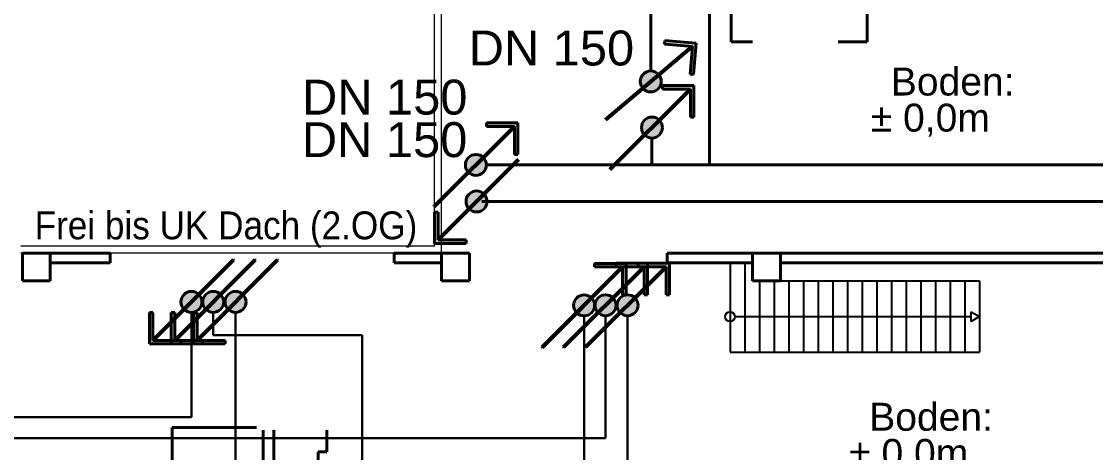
# Model space of a CAD drawing. Header units: millimetres. Extents: x 10546 to 220412, y -33380 to 110888.
# Drawn here: x 166350 to 181723, y 76141 to 82312 of the extents above; entities that cross this region are included whole.
import ezdxf

# ---------------------------------------------------------------- set-up
doc = ezdxf.new("R2010")
doc.units = ezdxf.units.MM
for name, color, linetype, lineweight in [('A04_Treppen', 3, 'Continuous', 25), ('A0_Grundriß', 7, 'Continuous', 40), ('Heiz Wasser +35 Prozess R', 30, 'Continuous', 40), ('Heiz Wasser +45 Prozess V', 1, 'Continuous', 40), ('Heiz Wasser +50 -Heizkörper Rücklauff', 241, 'Continuous', 30), ('Heiz Wasser +50 Prozess R', 241, 'Continuous', 40), ('Heiz Wasser +60 -Heizkörper Vorlauf', 6, 'Continuous', 30), ('Heiz Wasser +60 Prozess V', 6, 'Continuous', 40), ('Heiz Wasser +70 Klima R (luftung)', 242, 'Continuous', 40), ('Heiz Wasser +70 Prozess R', 242, 'Continuous', 40), ('Heiz Wasser +90 Prozess V', 41, 'Continuous', 40), ('Heiz Wasser blind', 7, 'Continuous', 40)]:
    doc.layers.add(name, color=color, linetype=linetype, lineweight=lineweight)
doc.styles.get("Standard").update_dxf_attribs({"font": 'arial.ttf'})

msp = doc.modelspace()

# ---------------------------------------------------------------- hatches: boundary and pattern name
at = {"layer": 'Heiz Wasser +50 Prozess R'}
h = msp.add_hatch(color=256, dxfattribs=at)
h.dxf.hatch_style = 1
h.paths.add_polyline_path([(174609, 78138, -0.023583), (174599, 78148), (174103, 77653), (174113, 77643)])
h.paths.add_polyline_path([(175311, 78850), (174861, 78850), (174861, 78800), (175261, 78800), (175261, 78400), (175311, 78400)])
h.paths.add_polyline_path([(175261, 78800), (175251, 78800), (174810, 78360, -0.023583), (174820, 78350), (175261, 78790)])
h = msp.add_hatch(color=256, dxfattribs=at)
h.dxf.hatch_style = 1
h.paths.add_polyline_path([(174924, 78138, -0.023583), (174914, 78148), (174419, 77653), (174429, 77643)])
h.paths.add_polyline_path([(175626, 78850), (175176, 78850), (175176, 78800), (175576, 78800), (175576, 78400), (175626, 78400)])
h.paths.add_polyline_path([(175576, 78800), (175566, 78800), (175126, 78360, -0.023583), (175136, 78350), (175576, 78790)])
h = msp.add_hatch(color=256, dxfattribs=at)
h.dxf.hatch_style = 1
h.paths.add_polyline_path([(174860, 78249, 0.198912), (174816, 78355), (174603, 78143, 0.668179)])
h.paths.add_polyline_path([(174816, 78355, 0.668179), (174560, 78249, 0.198912), (174603, 78143)])
h = msp.add_hatch(color=256, dxfattribs=at)
h.dxf.hatch_style = 1
h.paths.add_polyline_path([(175175, 78249, 0.198912), (175131, 78355), (174919, 78143, 0.668179)])
h.paths.add_polyline_path([(175131, 78355, 0.668179), (174875, 78249, 0.198912), (174919, 78143)])
at = {"layer": 'Heiz Wasser +60 Prozess V'}
h = msp.add_hatch(color=256, dxfattribs=at)
h.dxf.hatch_style = 1
h.paths.add_polyline_path([(168883, 78408, -0.023583), (168893, 78398), (169388, 78893), (169378, 78903)])
h.paths.add_polyline_path([(168231, 77746), (168231, 78146), (168181, 78146), (168181, 77696), (168631, 77696), (168631, 77746)])
h.paths.add_polyline_path([(168241, 77746), (168681, 78186, -0.023583), (168671, 78196), (168231, 77756), (168231, 77746)])
h = msp.add_hatch(color=256, dxfattribs=at)
h.dxf.hatch_style = 1
h.paths.add_polyline_path([(169515, 78408, -0.023583), (169525, 78398), (170020, 78893), (170010, 78903)])
h.paths.add_polyline_path([(168863, 77746), (168863, 78146), (168813, 78146), (168813, 77696), (169263, 77696), (169263, 77746)])
h.paths.add_polyline_path([(168873, 77746), (169313, 78186, -0.023583), (169303, 78196), (168863, 77756), (168863, 77746)])
h = msp.add_hatch(color=256, dxfattribs=at)
h.dxf.hatch_style = 1
h.paths.add_polyline_path([(168632, 78297, 0.198912), (168676, 78191), (168888, 78403, 0.668179)])
h.paths.add_polyline_path([(168676, 78191, 0.668179), (168932, 78297, 0.198912), (168888, 78403)])
h = msp.add_hatch(color=256, dxfattribs=at)
h.dxf.hatch_style = 1
h.paths.add_polyline_path([(169264, 78297, 0.198912), (169308, 78191), (169520, 78403, 0.668179)])
h.paths.add_polyline_path([(169308, 78191, 0.668179), (169564, 78297, 0.198912), (169520, 78403)])
at = {"layer": 'Heiz Wasser +70 Prozess R'}
h = msp.add_hatch(color=256, dxfattribs=at)
h.dxf.hatch_style = 1
h.paths.add_polyline_path([(175248, 81350, -0.023583), (175238, 81361), (174704, 80909), (174713, 80899)])
h.paths.add_polyline_path([(175953, 81955), (175919, 81557), (175969, 81553), (176007, 82001), (175558, 82039), (175554, 81989)])
h.paths.add_polyline_path([(175943, 81956), (175467, 81555, -0.023583), (175477, 81544), (175952, 81946), (175953, 81955)])
h = msp.add_hatch(color=256, dxfattribs=at)
h.dxf.hatch_style = 1
h.paths.add_polyline_path([(175507, 81440, 0.198912), (175472, 81549), (175243, 81356, 0.668179)])
h.paths.add_polyline_path([(175472, 81549, 0.668179), (175208, 81465, 0.198912), (175243, 81356)])
h = msp.add_hatch(color=256, dxfattribs=at)
h.dxf.hatch_style = 1
h.paths.add_polyline_path([(172965, 79846, -0.023583), (172975, 79836), (173470, 80331), (173460, 80341)])
h.paths.add_polyline_path([(172313, 79184), (172313, 79584), (172263, 79584), (172263, 79134), (172713, 79134), (172713, 79184)])
h.paths.add_polyline_path([(172323, 79184), (172763, 79624, -0.023583), (172753, 79634), (172313, 79194), (172313, 79184)])
h = msp.add_hatch(color=256, dxfattribs=at)
h.dxf.hatch_style = 1
h.paths.add_polyline_path([(172714, 79735, 0.198912), (172758, 79629), (172970, 79841, 0.668179)])
h.paths.add_polyline_path([(172758, 79629, 0.668179), (173014, 79735, 0.198912), (172970, 79841)])
at = {"layer": 'Heiz Wasser +90 Prozess V'}
h = msp.add_hatch(color=256, dxfattribs=at)
h.dxf.hatch_style = 1
h.paths.add_polyline_path([(175273, 80682, -0.023583), (175263, 80692), (174768, 80197), (174778, 80187)])
h.paths.add_polyline_path([(175925, 81344), (175925, 80944), (175975, 80944), (175975, 81394), (175525, 81394), (175525, 81344)])
h.paths.add_polyline_path([(175915, 81344), (175475, 80904, -0.023583), (175485, 80894), (175925, 81334), (175925, 81344)])
h = msp.add_hatch(color=256, dxfattribs=at)
h.dxf.hatch_style = 1
h.paths.add_polyline_path([(175524, 80793, 0.198912), (175480, 80899), (175268, 80687, 0.668179)])
h.paths.add_polyline_path([(175480, 80899, 0.668179), (175224, 80793, 0.198912), (175268, 80687)])
h = msp.add_hatch(color=256, dxfattribs=at)
h.dxf.hatch_style = 1
h.paths.add_polyline_path([(172753, 80147, -0.023583), (172743, 80157), (172248, 79662), (172258, 79652)])
h.paths.add_polyline_path([(173405, 80809), (173405, 80409), (173455, 80409), (173455, 80859), (173005, 80859), (173005, 80809)])
h.paths.add_polyline_path([(173395, 80809), (172955, 80369, -0.023583), (172965, 80359), (173405, 80799), (173405, 80809)])
h = msp.add_hatch(color=256, dxfattribs=at)
h.dxf.hatch_style = 1
h.paths.add_polyline_path([(173004, 80258, 0.198912), (172960, 80364), (172748, 80152, 0.668179)])
h.paths.add_polyline_path([(172960, 80364, 0.668179), (172704, 80258, 0.198912), (172748, 80152)])
at = {"layer": 'Heiz Wasser blind'}
h = msp.add_hatch(color=256, dxfattribs=at)
h.dxf.hatch_style = 1
h.paths.add_polyline_path([(169195, 78408, -0.023583), (169205, 78398), (169700, 78893), (169690, 78903)])
h.paths.add_polyline_path([(168543, 77746), (168543, 78146), (168493, 78146), (168493, 77696), (168943, 77696), (168943, 77746)])
h.paths.add_polyline_path([(168553, 77746), (168993, 78186, -0.023583), (168983, 78196), (168543, 77756), (168543, 77746)])
h = msp.add_hatch(color=256, dxfattribs=at)
h.dxf.hatch_style = 1
h.paths.add_polyline_path([(174302, 78137, -0.023583), (174292, 78147), (173797, 77652), (173807, 77642)])
h.paths.add_polyline_path([(175004, 78849), (174554, 78849), (174554, 78799), (174954, 78799), (174954, 78399), (175004, 78399)])
h.paths.add_polyline_path([(174954, 78799), (174944, 78799), (174504, 78359, -0.023583), (174514, 78349), (174954, 78789)])
h = msp.add_hatch(color=256, dxfattribs=at)
h.dxf.hatch_style = 1
h.paths.add_polyline_path([(168944, 78297, 0.198912), (168988, 78191), (169200, 78403, 0.668179)])
h.paths.add_polyline_path([(168988, 78191, 0.668179), (169244, 78297, 0.198912), (169200, 78403)])
h = msp.add_hatch(color=256, dxfattribs=at)
h.dxf.hatch_style = 1
h.paths.add_polyline_path([(174553, 78248, 0.198912), (174509, 78355), (174297, 78142, 0.668179)])
h.paths.add_polyline_path([(174509, 78355, 0.668179), (174253, 78248, 0.198912), (174297, 78142)])

# ---------------------------------------------------------------- linework, layer by layer
at = {"layer": 'A04_Treppen', "color": 252, "true_color": 0x939598}
for p, q in [((176492, 78857), (176492, 77577)), ((176702, 78857), (176702, 77577)), ((176912, 78597), (176912, 77577)), ((177122, 78597), (177122, 77577)), ((177212, 78597), (180062, 78597)), ((177332, 78597), (177332, 77577)), ((177542, 78597), (177542, 77577)), ((177752, 78597), (177752, 77577)), ((177962, 78597), (177962, 77577)), ((178172, 78597), (178172, 77577)), ((178382, 78597), (178382, 77577)), ((178592, 78597), (178592, 77577)), ((178802, 78597), (178802, 77577)), ((179012, 78597), (179012, 77577)), ((179222, 78597), (179222, 77577)), ((179432, 78597), (179432, 77577)), ((179642, 78597), (179642, 77577)), ((179852, 78597), (179852, 77577)), ((180062, 78597), (180062, 77577)), ((179941, 78017), (179941, 78157)), ((179941, 78157), (180062, 78087)), ((176562, 78087), (179941, 78087)), ((180062, 78087), (179941, 78017)), ((176492, 77577), (180062, 77577))]:
    msp.add_line(p, q, dxfattribs=at)
msp.add_circle((176492, 78087), 70, dxfattribs=at)
at = {"layer": 'A0_Grundriß', "color": 253, "lineweight": 15}
for p, q in [((172262, 79097), (172262, 89577)), ((172362, 78997), (172362, 89577)), ((172262, 79097), (166342, 79097)), ((172362, 78997), (166342, 78997))]:
    msp.add_line(p, q, dxfattribs=at)
at = {"layer": 'A0_Grundriß'}
for p, q in [((166762, 78997), (166362, 78997)), ((166362, 78997), (166362, 78597)), ((166762, 78997), (167617, 78997)), ((166762, 78597), (166762, 78997)), ((167617, 78857), (167617, 78997)), ((171682, 78857), (171682, 78997)), ((171682, 78997), (172362, 78997)), ((172762, 78997), (172362, 78997)), ((172362, 78997), (172362, 78597)), ((172762, 78597), (172762, 78997)), ((175592, 78997), (190712, 78997)), ((175592, 78857), (175592, 78997)), ((177212, 78997), (176812, 78997)), ((176812, 78997), (176812, 78597)), ((177212, 78597), (177212, 78997)), ((166762, 78857), (167617, 78857)), ((171682, 78857), (172362, 78857)), ((175592, 78857), (176812, 78857)), ((177212, 78857), (182712, 78857)), ((166362, 78597), (166762, 78597)), ((172362, 78597), (172762, 78597)), ((176812, 78597), (177212, 78597))]:
    msp.add_line(p, q, dxfattribs=at)
at = {"layer": 'Heiz Wasser +35 Prozess R'}
msp.add_line((169961, 74157), (169961, 76461), dxfattribs=at)
at = {"layer": 'Heiz Wasser +45 Prozess V'}
for p, q in [((170721, 76149), (170721, 76461)), ((170595, 73868), (170595, 76149)), ((170595, 76149), (170721, 76149))]:
    msp.add_line(p, q, dxfattribs=at)
at = {"layer": 'Heiz Wasser +50 -Heizkörper Rücklauff'}
for p, q in [((174403, 78098), (174403, 72063)), ((174710, 78099), (174710, 76346)), ((175025, 78099), (175025, 70784)), ((165773, 76346), (174710, 76346))]:
    msp.add_line(p, q, dxfattribs=at)
at = {"layer": 'Heiz Wasser +50 Prozess R'}
for p, q in [((175251, 78800), (174103, 77653)), ((175261, 78790), (174113, 77643)), ((175566, 78800), (174419, 77653)), ((175576, 78790), (174429, 77643)), ((175311, 78850), (174861, 78850)), ((174861, 78800), (174861, 78850)), ((174861, 78800), (175261, 78800)), ((175626, 78850), (175176, 78850)), ((175176, 78800), (175176, 78850)), ((175176, 78800), (175576, 78800)), ((175261, 78400), (175261, 78800)), ((175311, 78850), (175311, 78400)), ((175576, 78400), (175576, 78800)), ((175626, 78850), (175626, 78400)), ((175311, 78400), (175261, 78400)), ((175626, 78400), (175576, 78400)), ((174103, 77653), (174113, 77643)), ((174419, 77653), (174429, 77643))]:
    msp.add_line(p, q, dxfattribs=at)
for centre in [(174710, 78249), (175025, 78249)]:
    msp.add_circle(centre, 150, dxfattribs=at)
at = {"layer": 'Heiz Wasser +60 -Heizkörper Vorlauf'}
for p, q in [((168782, 78147), (168782, 76646)), ((169094, 78147), (169094, 77823)), ((169414, 78147), (169414, 70484)), ((169094, 77823), (171227, 77823)), ((171227, 77823), (171227, 71763)), ((168782, 76646), (165473, 76646))]:
    msp.add_line(p, q, dxfattribs=at)
at = {"layer": 'Heiz Wasser +60 Prozess V'}
for p, q in [((168231, 77756), (169378, 78903)), ((168241, 77746), (169388, 78893)), ((168863, 77756), (170010, 78903)), ((168873, 77746), (170020, 78893)), ((169388, 78893), (169378, 78903)), ((170020, 78893), (170010, 78903)), ((168181, 77696), (168181, 78146)), ((168181, 78146), (168231, 78146)), ((168231, 78146), (168231, 77746)), ((168813, 77696), (168813, 78146)), ((168813, 78146), (168863, 78146)), ((168863, 78146), (168863, 77746)), ((168181, 77696), (168631, 77696)), ((168631, 77746), (168231, 77746)), ((168631, 77746), (168631, 77696)), ((168813, 77696), (169263, 77696)), ((169263, 77746), (168863, 77746)), ((169263, 77746), (169263, 77696))]:
    msp.add_line(p, q, dxfattribs=at)
for centre in [(168782, 78297), (169414, 78297)]:
    msp.add_circle(centre, 150, dxfattribs=at)
at = {"layer": 'Heiz Wasser +70 Prozess R'}
for p, q in [((175357, 88080), (175357, 81603)), ((178454, 82021), (178454, 88080)), ((176507, 87687), (176507, 82021)), ((175943, 81956), (174704, 80909)), ((175952, 81946), (174713, 80899)), ((175554, 81989), (175558, 82039)), ((175554, 81989), (175953, 81955)), ((176007, 82001), (175558, 82039)), ((175919, 81557), (175953, 81955)), ((176007, 82001), (175969, 81553)), ((176507, 82021), (176814, 82021)), ((178041, 82021), (178454, 82021)), ((175969, 81553), (175919, 81557)), ((172313, 79194), (173460, 80341)), ((172323, 79184), (173470, 80331)), ((185942, 79736), (172938, 79736)), ((172263, 79134), (172263, 79584)), ((172263, 79584), (172313, 79584)), ((172313, 79584), (172313, 79184)), ((172713, 79184), (172313, 79184)), ((172713, 79184), (172713, 79134)), ((172263, 79134), (172713, 79134)), ((169809, 75734), (169809, 76461))]:
    msp.add_line(p, q, dxfattribs=at)
for centre in [(175357, 81453), (172864, 79735)]:
    msp.add_circle(centre, 150, dxfattribs=at)
at = {"layer": 'Heiz Wasser +90 Prozess V'}
for p, q in [((176200, 80258), (176200, 83299)), ((175915, 81344), (174768, 80197)), ((175925, 81334), (174778, 80187)), ((175975, 81394), (175525, 81394)), ((175525, 81344), (175525, 81394)), ((175525, 81344), (175925, 81344)), ((175925, 80944), (175925, 81344)), ((175975, 81394), (175975, 80944)), ((175975, 80944), (175925, 80944)), ((173395, 80809), (172248, 79662)), ((173405, 80799), (172258, 79652)), ((173455, 80859), (173005, 80859)), ((173005, 80809), (173005, 80859)), ((173005, 80809), (173405, 80809)), ((173405, 80409), (173405, 80809)), ((173455, 80859), (173455, 80409)), ((175374, 80643), (175374, 80258)), ((173455, 80409), (173405, 80409)), ((173004, 80258), (185477, 80258)), ((168505, 73971), (168505, 76497)), ((168505, 76497), (169713, 76497))]:
    msp.add_line(p, q, dxfattribs=at)
for centre in [(175374, 80793), (172854, 80258)]:
    msp.add_circle(centre, 150, dxfattribs=at)
at = {"layer": 'Heiz Wasser blind'}
for p, q in [((168543, 77756), (169690, 78903)), ((168553, 77746), (169700, 78893)), ((169700, 78893), (169690, 78903)), ((174944, 78799), (173797, 77652)), ((174954, 78789), (173807, 77642)), ((175004, 78849), (174554, 78849)), ((174554, 78799), (174554, 78849)), ((174554, 78799), (174954, 78799)), ((174954, 78399), (174954, 78799)), ((175004, 78849), (175004, 78399)), ((175004, 78399), (174954, 78399)), ((168493, 77696), (168493, 78146)), ((168493, 78146), (168543, 78146)), ((168543, 78146), (168543, 77746)), ((168493, 77696), (168943, 77696)), ((168943, 77746), (168543, 77746)), ((168943, 77746), (168943, 77696)), ((173797, 77652), (173807, 77642))]:
    msp.add_line(p, q, dxfattribs=at)
for centre in [(169094, 78297), (174403, 78248)]:
    msp.add_circle(centre, 150, dxfattribs=at)

# ---------------------------------------------------------------- texts
at = {"layer": 'A0_Grundriß', "color": 252, "lineweight": 20, "ltscale": 0.1}
for s, p in [('Boden: ', (178793, 81252)), ('± 0,0m', (178507, 80735)), ('Boden: ', (178484, 76453)), ('± 0,0m', (178198, 75935))]:
    msp.add_text(s, height=400, dxfattribs=at).set_placement(p)
at = {"layer": 'A0_Grundriß', "color": 252, "lineweight": 20, "ltscale": 0.1, "width": 0.9}
msp.add_text('Frei bis UK Dach (2.OG)', height=400, dxfattribs=at).set_placement((166538, 79193))
at = {"layer": 'Heiz Wasser +70 Klima R (luftung)', "insert": (170363, 80870), "char_height": 500, "attachment_point": 1}
msp.add_mtext_dynamic_manual_height_columns('DN 150', width=10440.86, gutter_width=12.5, heights=[1203], dxfattribs=at)
at = {"layer": 'Heiz Wasser +90 Prozess V', "char_height": 500, "attachment_point": 1}
for insert in [(172751, 82182), (170365, 81479)]:
    msp.add_mtext_dynamic_manual_height_columns('DN 150', width=10440.86, gutter_width=12.5, heights=[1203], dxfattribs=dict(at, insert=insert))

doc.saveas('drawing.dxf')
